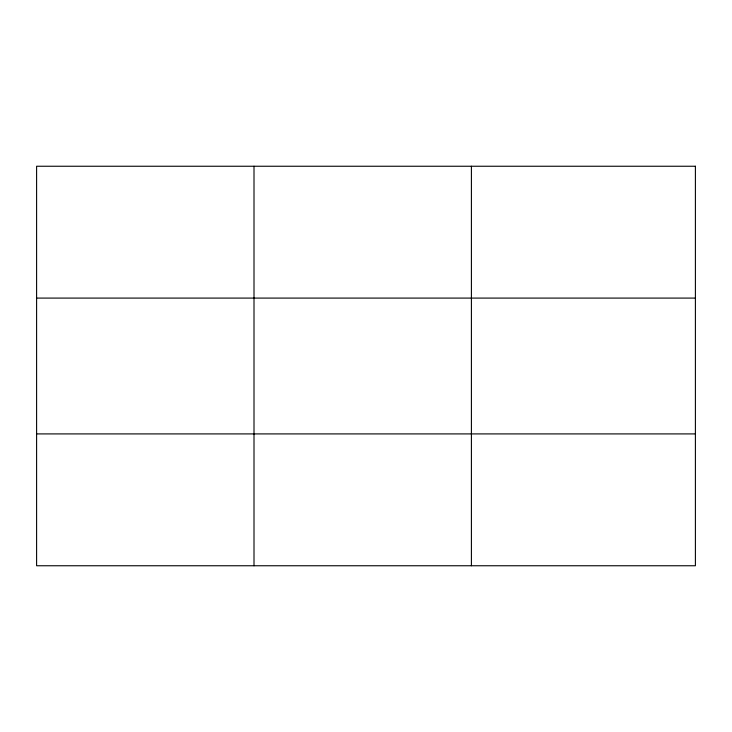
<?xml version="1.0" encoding="UTF-8"?>
<svg xmlns="http://www.w3.org/2000/svg" width="732" height="732" viewBox="0 0 732 732"><rect width="100%" height="100%" fill="white"/><g stroke="black" fill="none" stroke-linecap="round" stroke-linejoin="round"><path stroke-width="1.1" d="M254.004 565.754L254.004 166.246M471.408 565.754L471.408 166.246M36.6 298.089L695.4 298.089M36.6 433.911L695.4 433.911M695.4 166.246L695.4 565.754L36.6 565.754L36.6 166.246L695.4 166.246"/></g></svg>
